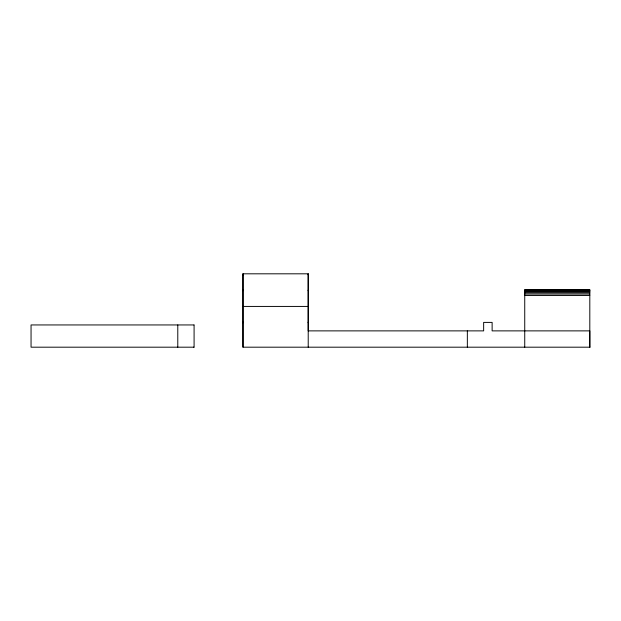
<?xml version="1.0" encoding="UTF-8"?>
<svg xmlns="http://www.w3.org/2000/svg" width="621" height="621" viewBox="0 0 621 621"><rect width="100%" height="100%" fill="white"/><g stroke="black" fill="none" stroke-linecap="round" stroke-linejoin="round"><path stroke-width="0.93" d="M177.785 347.186L177.785 324.946M194.086 324.946L194.086 347.186L31.05 347.186L31.05 324.946L193.946 324.946M589.95 347.186L242.99 347.186L242.99 273.814L308.21 273.814L308.21 274.924M524.737 289.922L589.81 289.922M524.737 290.294L589.81 290.286M524.737 290.9L589.81 290.9M524.737 291.746L589.81 291.746M524.737 292.801L589.81 292.801M524.737 294.059L589.81 294.059M524.737 295.487L589.81 295.487M242.997 306.425L308.21 306.425M193.535 347.186L193.946 347.186M308.202 290.123L308.21 290.675M308.202 322.175L308.202 322.726M308.218 347.186L308.21 273.814L308.21 330.877L483.65 330.877L483.65 322.4L492.127 322.4L492.127 330.877L589.81 330.877L589.81 347.186L589.81 289.797L524.737 289.797L524.737 347.186M242.99 274.924L242.99 273.814L242.997 347.186M242.99 290.116L242.99 290.675M242.99 322.167L242.99 322.726M467.349 330.877L467.349 347.186"/></g></svg>
